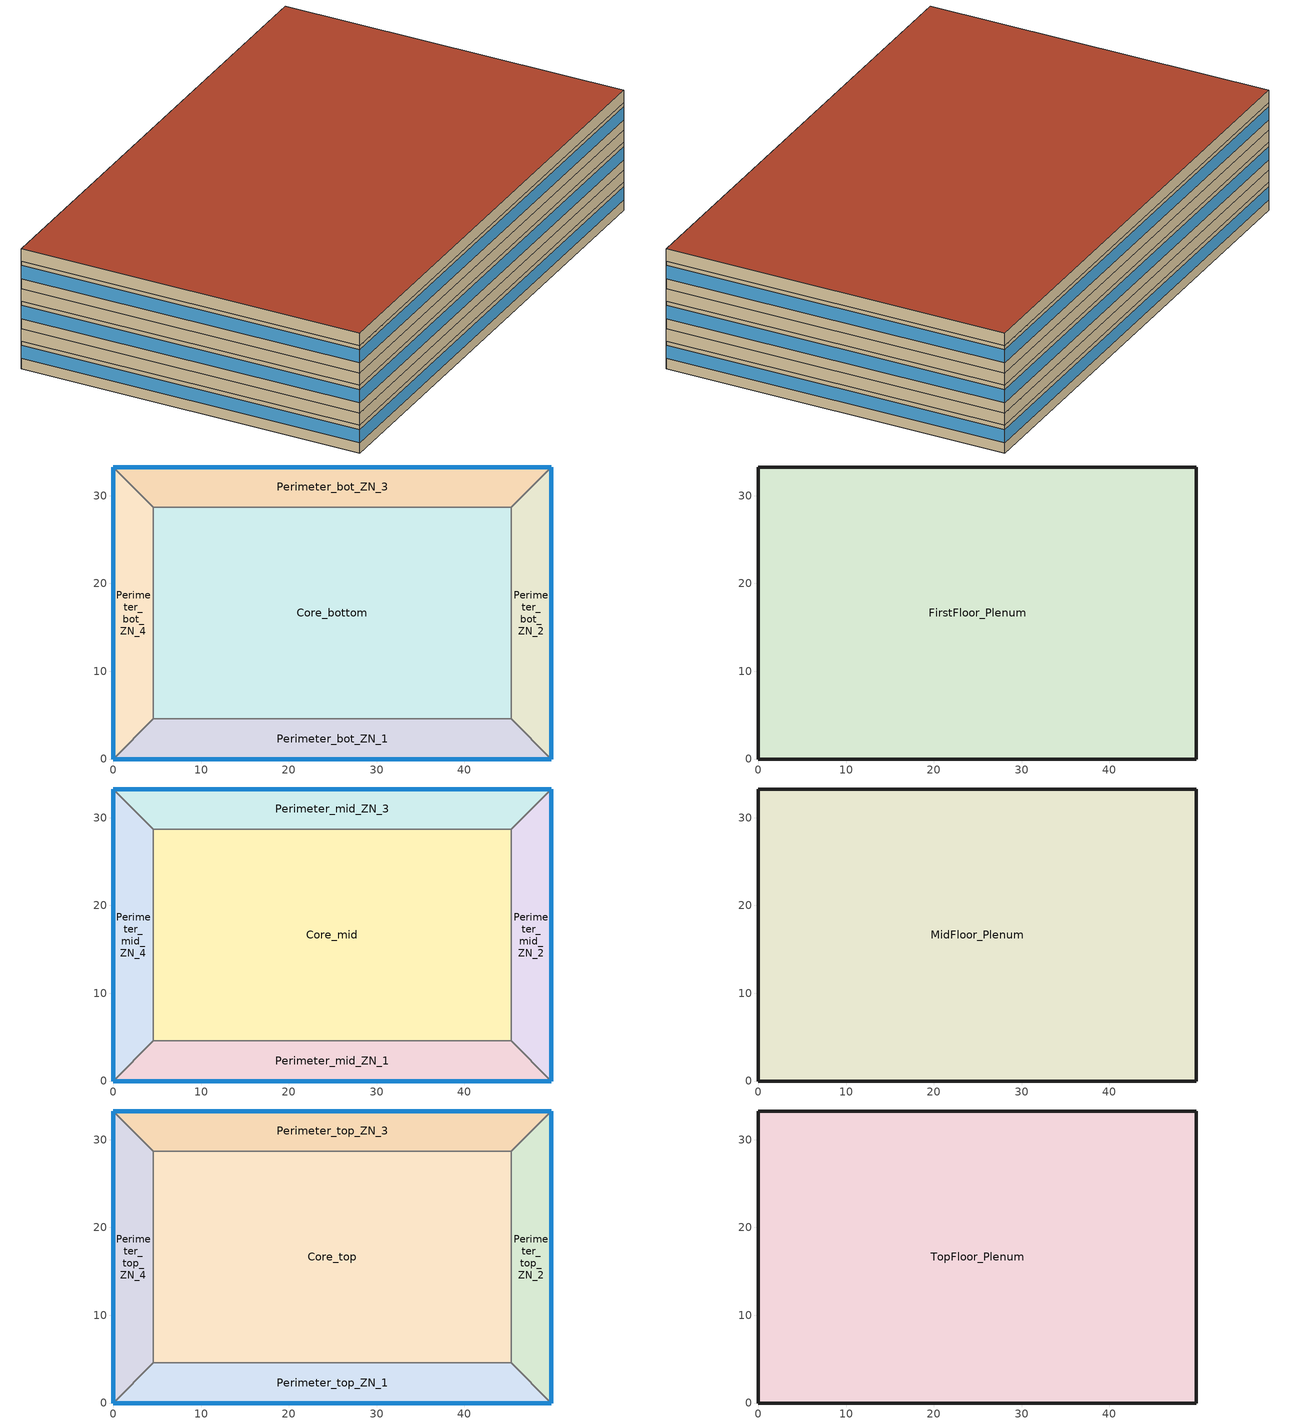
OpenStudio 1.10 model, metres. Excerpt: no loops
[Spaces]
Core_bottom
 floor ground: 45.34,28.7 45.34,4.57 4.57,4.57 4.57,28.7 z0
 wall to Perimeter_bot_ZN_1: 4.57,4.57 45.34,4.57 z0:2.74
 wall to Perimeter_bot_ZN_2: 45.34,4.57 45.34,28.7 z0:2.74
 wall to Perimeter_bot_ZN_4: 4.57,28.7 4.57,4.57 z0:2.74
 wall to Perimeter_bot_ZN_3: 45.34,28.7 4.57,28.7 z0:2.74
Perimeter_bot_ZN_2
 floor ground: 49.91,33.27 49.91,0 45.34,4.57 45.34,28.7 z0
 wall outside: 49.91,0 49.91,33.27 z0:2.74
 wall to Perimeter_bot_ZN_1: 45.34,4.57 49.91,0 z0:2.74
 wall to Perimeter_bot_ZN_3: 49.91,33.27 45.34,28.7 z0:2.74
 window: 49.91,0 49.91,33.27 z1.02:2.33
Perimeter_bot_ZN_3
 floor ground: 49.91,33.27 45.34,28.7 4.57,28.7 0,33.27 z0
 wall outside: 49.91,33.27 0,33.27 z0:2.74
 wall to Perimeter_bot_ZN_4: 0,33.27 4.57,28.7 z0:2.74
 window: 49.91,33.27 0,33.27 z1.02:2.33
Perimeter_bot_ZN_1
 floor ground: 45.34,4.57 49.91,0 0,0 4.57,4.57 z0
 wall outside: 0,0 49.91,0 z0:2.74
 wall to Perimeter_bot_ZN_4: 4.57,4.57 0,0 z0:2.74
 window: 0,0 49.91,0 z1.02:2.33
Perimeter_bot_ZN_4
 floor ground: 0,33.27 4.57,28.7 4.57,4.57 0,0 z0
 wall outside: 0,33.27 0,0 z0:2.74
 window: 0,33.27 0,0 z1.02:2.33
FirstFloor_Plenum
 floor to Perimeter_bot_ZN_3: 49.91,33.27 45.34,28.7 4.57,28.7 0,33.27 z2.74
 floor to Perimeter_bot_ZN_1: 45.34,4.57 49.91,0 0,0 4.57,4.57 z2.74
 floor to Core_bottom: 45.34,28.7 45.34,4.57 4.57,4.57 4.57,28.7 z2.74
 floor to Perimeter_bot_ZN_4: 0,33.27 4.57,28.7 4.57,4.57 0,0 z2.74
 floor to Perimeter_bot_ZN_2: 49.91,33.27 49.91,0 45.34,4.57 45.34,28.7 z2.74
 wall outside: 0,33.27 0,0 49.91,0 49.91,33.27 0,33.27 z2.74:3.96
Perimeter_mid_ZN_4
 floor to FirstFloor_Plenum: 0,33.27 4.57,28.7 4.57,4.57 0,0 z3.96
 wall outside: 0,33.27 0,0 z3.96:6.71
 wall to Perimeter_mid_ZN_3: 4.57,28.7 0,33.27 z3.96:6.71
 wall to Core_mid: 4.57,4.57 4.57,28.7 z3.96:6.71
 wall to Perimeter_mid_ZN_1: 0,0 4.57,4.57 z3.96:6.71
 window: 0,33.27 0,0 z4.98:6.29
Perimeter_mid_ZN_1
 floor to FirstFloor_Plenum: 45.34,4.57 49.91,0 0,0 4.57,4.57 z3.96
 wall outside: 0,0 49.91,0 z3.96:6.71
 wall to Core_mid: 45.34,4.57 4.57,4.57 z3.96:6.71
 wall to Perimeter_mid_ZN_2: 49.91,0 45.34,4.57 z3.96:6.71
 window: 0,0 49.91,0 z4.98:6.29
Perimeter_mid_ZN_2
 floor to FirstFloor_Plenum: 49.91,33.27 49.91,0 45.34,4.57 45.34,28.7 z3.96
 wall outside: 49.91,0 49.91,33.27 z3.96:6.71
 wall to Perimeter_mid_ZN_3: 49.91,33.27 45.34,28.7 z3.96:6.71
 wall to Core_mid: 45.34,28.7 45.34,4.57 z3.96:6.71
 window: 49.91,0 49.91,33.27 z4.98:6.29
Core_mid
 floor to FirstFloor_Plenum: 45.34,28.7 45.34,4.57 4.57,4.57 4.57,28.7 z3.96
 wall to Perimeter_mid_ZN_3: 45.34,28.7 4.57,28.7 z3.96:6.71
Perimeter_mid_ZN_3
 floor to FirstFloor_Plenum: 49.91,33.27 45.34,28.7 4.57,28.7 0,33.27 z3.96
 wall outside: 49.91,33.27 0,33.27 z3.96:6.71
 window: 49.91,33.27 0,33.27 z4.98:6.29
MidFloor_Plenum
 floor to Perimeter_mid_ZN_3: 49.91,33.27 45.34,28.7 4.57,28.7 0,33.27 z6.71
 floor to Perimeter_mid_ZN_4: 0,33.27 4.57,28.7 4.57,4.57 0,0 z6.71
 floor to Core_mid: 45.34,28.7 45.34,4.57 4.57,4.57 4.57,28.7 z6.71
 floor to Perimeter_mid_ZN_2: 49.91,33.27 49.91,0 45.34,4.57 45.34,28.7 z6.71
 floor to Perimeter_mid_ZN_1: 45.34,4.57 49.91,0 0,0 4.57,4.57 z6.71
 wall outside: 0,33.27 0,0 49.91,0 49.91,33.27 0,33.27 z6.71:7.92
Perimeter_top_ZN_3
 floor to MidFloor_Plenum: 49.91,33.27 45.34,28.7 4.57,28.7 0,33.27 z7.92
 wall outside: 49.91,33.27 0,33.27 z7.92:10.67
 wall to Perimeter_top_ZN_4: 0,33.27 4.57,28.7 z7.92:10.67
 wall to Core_top: 4.57,28.7 45.34,28.7 z7.92:10.67
 wall to Perimeter_top_ZN_2: 45.34,28.7 49.91,33.27 z7.92:10.67
 window: 49.91,33.27 0,33.27 z8.95:10.25
Perimeter_top_ZN_4
 floor to MidFloor_Plenum: 0,33.27 4.57,28.7 4.57,4.57 0,0 z7.92
 wall outside: 0,33.27 0,0 z7.92:10.67
 wall to Perimeter_top_ZN_1: 0,0 4.57,4.57 z7.92:10.67
 wall to Core_top: 4.57,4.57 4.57,28.7 z7.92:10.67
 window: 0,33.27 0,0 z8.95:10.25
Core_top
 floor to MidFloor_Plenum: 45.34,28.7 45.34,4.57 4.57,4.57 4.57,28.7 z7.92
 wall to Perimeter_top_ZN_1: 4.57,4.57 45.34,4.57 z7.92:10.67
 wall to Perimeter_top_ZN_2: 45.34,4.57 45.34,28.7 z7.92:10.67
Perimeter_top_ZN_2
 floor to MidFloor_Plenum: 49.91,33.27 49.91,0 45.34,4.57 45.34,28.7 z7.92
 wall outside: 49.91,0 49.91,33.27 z7.92:10.67
 wall to Perimeter_top_ZN_1: 45.34,4.57 49.91,0 z7.92:10.67
 window: 49.91,0 49.91,33.27 z8.95:10.25
Perimeter_top_ZN_1
 floor to MidFloor_Plenum: 45.34,4.57 49.91,0 0,0 4.57,4.57 z7.92
 wall outside: 0,0 49.91,0 z7.92:10.67
 window: 0,0 49.91,0 z8.95:10.25
TopFloor_Plenum
 floor to Perimeter_top_ZN_4: 0,33.27 4.57,28.7 4.57,4.57 0,0 z10.67
 floor to Perimeter_top_ZN_2: 49.91,33.27 49.91,0 45.34,4.57 45.34,28.7 z10.67
 floor to Core_top: 45.34,28.7 45.34,4.57 4.57,4.57 4.57,28.7 z10.67
 floor to Perimeter_top_ZN_3: 49.91,33.27 45.34,28.7 4.57,28.7 0,33.27 z10.67
 floor to Perimeter_top_ZN_1: 45.34,4.57 49.91,0 0,0 4.57,4.57 z10.67
 wall outside: 0,33.27 0,0 49.91,0 49.91,33.27 0,33.27 z10.67:11.89
 roof outside: 49.91,0 49.91,33.27 0,33.27 0,0 z11.89
[Site]
Austin Mueller Municipal Ap  U: Latitude {deg}=30.29; Longitude {deg}=-97.74; Time Zone {hr}=-6; Elevation {m}=213; Terrain=City
[Building]
90.1-2013-MediumOffice-ASHRAE 169-2006-2A created: 2015-12-24 10:13:23 -0700: North Axis {deg}=0; Default Construction Set=90.1-2013 - Office - ASHRAE 169-2006-2A; Standards Building Type=Office
[ClimateZones]
Climate Zone Institution Name 1=ASHRAE; Climate Zone Document Name 1=ANSI/ASHRAE Standard 169; Climate Zone Document Year 1=2006; Climate Zone Value 1=2A; Climate Zone Institution Name 2=CEC; Climate Zone Document Name 2=California Climate Zone Descriptions; Climate Zone Document Year 2=1995
[Site:GroundTemperature:BuildingSurface]
20.73, 20.68, 20.76, 20.84, 20.94, 23.13, 23.5, 23.58, 23.6, 21.36, 21.01, 20.81
[Site:WaterMainsTemperature]
Calculation Method=Correlation; Annual Average Outdoor Air Temperature {C}=20.3167; Maximum Difference In Monthly Average Outdoor Air Temperatures {deltaC}=17.8
[SizingPeriod:DesignDay] Barometric Pressure {Pa}=98792; Sky Clearness=0; Rain Indicator=0; Snow Indicator=0; Day of Month=21; Daylight Saving Time Indicator=0; Dry-Bulb Temperature Range Modifier Type=DefaultMultipliers
Name | Maximum Dry-Bulb Temperature {C} | Daily Dry-Bulb Temperature Range {deltaC} | Humidity Indicating Conditions at Maximum Dry-Bulb | Wind Speed {m/s} | Wind Direction {deg} | Month | Day Type | Humidity Indicating Type | Solar Model Indicator | ASHRAE Taub | ASHRAE Taud
Austin Mueller Municipal Ap Ann Clg .4% Condns DP=>MDB | 27.6 | 12.5 | 24.9 | 3.7 | 190 | 8 | SummerDesignDay | Dewpoint | ASHRAETau | 0.457 | 2.114
Austin Mueller Municipal Ap Ann Clg .4% Condns WB=>MDB | 32.1 | 12.5 | 26.2 | 3.7 | 190 | 8 | SummerDesignDay | Wetbulb | ASHRAETau | 0.457 | 2.114
Austin Mueller Municipal Ap Ann Htg 99.6% Condns DB | -3.8 | 0 | -3.8 | 3.2 | 10 | 1 | WinterDesignDay | Wetbulb | ASHRAEClearSky
Austin Mueller Municipal Ap Ann Hum_n 99.6% Condns DP=>MCDB | 1.3 | 0 | -11.9 | 3.2 | 10 | 1 | WinterDesignDay | Dewpoint | ASHRAEClearSky
Austin Mueller Municipal Ap Ann Clg .4% Condns DB=>MWB | 37.6 | 12.5 | 23.9 | 3.7 | 190 | 8 | SummerDesignDay | Wetbulb | ASHRAETau | 0.457 | 2.114
Austin Mueller Municipal Ap Ann Htg Wind 99.6% Condns WS=>MCDB | 8.3 | 0 | 8.3 | 11.5 | 10 | 1 | WinterDesignDay | Wetbulb | ASHRAEClearSky
Austin Mueller Municipal Ap Ann Clg .4% Condns Enth=>MDB | 32 | 12.5 | 81800 | 3.7 | 190 | 8 | SummerDesignDay | Enthalpy | ASHRAETau | 0.457 | 2.114
[Material:NoMass] Thermal Absorptance=0.9; Solar Absorptance=0.7
Name | Roughness | Thermal Resistance {m2-K/W} | Visible Absorptance
CP02 CARPET PAD | VeryRough | 0.21648 | 0.8
Typical Insulation R-6.78 | Smooth | 1.19347 | 0.7
Typical Carpet Pad | Smooth | 0.21648 | 0.8
Typical Insulation R-9.73 | Smooth | 1.71283 | 0.7
Typical Insulation R-24.52 | Smooth | 4.31889 | 0.7
Typical Insulation R-0.58 | Smooth | 0.101875 | 0.7
Typical Insulation R-1.15 | Smooth | 0.202527 | 0.7
[Material]
Name | Roughness | Thickness {m} | Conductivity {W/m-K} | Density {kg/m3} | Specific Heat {J/kg-K} | Thermal Absorptance | Solar Absorptance | Visible Absorptance
100mm Normalweight concrete floor | MediumSmooth | 0.1016 | 2.31 | 2322 | 832
G01 13mm gypsum board | Smooth | 0.0127 | 0.16 | 800 | 1090 | 0.9 | 0.7 | 0.5
4 in. Normalweight Concrete Floor | MediumRough | 0.1016 | 2.31 | 2322 | 832 | 0.9 | 0.7 | 0.7
25mm Stucco | Smooth | 0.0254 | 0.72 | 1856 | 840 | 0.9 | 0.7 | 0.7
5/8 in. Gypsum Board | MediumSmooth | 0.0159 | 0.16 | 800 | 1090 | 0.9 | 0.7 | 0.7
Roof Membrane - Highly Reflective | VeryRough | 0.0095 | 0.16 | 1121.29 | 1460 | 0.75 | 0.45 | 0.7
Metal Roof Surface; F08 Metal surface | Smooth | 0.0008 | 45.28 | 7824 | 500 | 0.9 | 0.7 | 0.7
6 in. Normalweight Concrete Floor | MediumRough | 0.1524 | 2.31 | 2322 | 832 | 0.9 | 0.7 | 0.7
8 in. Concrete Block Basement Wall | MediumRough | 0.2032 | 1.326 | 1842 | 912 | 0.9 | 0.7 | 0.7
G05 25mm wood | MediumSmooth | 0.0254 | 0.15 | 608 | 1630 | 0.9 | 0.5 | 0.5
Std Wood 6inch | MediumSmooth | 0.15 | 0.12 | 540 | 1210 | 0.9 | 0.7 | 0.7
[Construction]
Typical Insulated Exterior Mass Floor R-9.35: Typical Insulation R-6.78, 4 in. Normalweight Concrete Floor, Typical Carpet Pad
Typical Insulated Steel Framed Exterior Wall R-11.9: 25mm Stucco, 5/8 in. Gypsum Board, Typical Insulation R-9.73, 5/8 in. Gypsum Board
Typical IEAD Roof - Highly Reflective R-25.64: Roof Membrane - Highly Reflective, Typical Insulation R-24.52, Metal Roof Surface
Typical Interior Floor: 100mm Normalweight concrete floor, CP02 CARPET PAD
Typical Interior Wall: G01 13mm gypsum board, G01 13mm gypsum board
Typical Interior Ceiling: CP02 CARPET PAD, 100mm Normalweight concrete floor
Typical Insulated Carpeted 6in Slab Floor: 6 in. Normalweight Concrete Floor, Typical Carpet Pad
Typical Insulated Basement Mass Wall: 8 in. Concrete Block Basement Wall
U 0.60 SHGC 0.25 Dbl 2.5mm air: Glass_2175_LayerAvg, Gap_1_W_0_0025, Glass_2022F_LayerAvg
Typical Insulated Metal Door R-1.43: F08 Metal surface, Typical Insulation R-0.58
Typical Overhead Door R-2.0: Typical Insulation R-1.15
U 0.65 SHGC 0.35 Simple Glazing Skylight: U 0.65 SHGC 0.35 Simple Glazing
Typical Interior Window: Clear 3mm
Typical Interior Door; Typical Interior Partition: G05 25mm wood
InteriorFurnishings: Std Wood 6inch
[DefaultConstructionSet]
90.1-2013 - Office - ASHRAE 169-2006-2A: Default Exterior Surface Constructions=Default Surface Constructions 1; Default Interior Surface Constructions=Default Surface Constructions 2; Default Ground Contact Surface Constructions=Default Surface Constructions 3; Default Exterior SubSurface Constructions=Default Sub Surface Constructions 1; Default Interior SubSurface Constructions=Default Sub Surface Constructions 2; Interior Partition Construction=Typical Interior Partition
[DefaultSurfaceConstructions]
Name | Floor Construction | Wall Construction | Roof Ceiling Construction
Default Surface Constructions 1 | Typical Insulated Exterior Mass Floor R-9.35 | Typical Insulated Steel Framed Exterior Wall R-11.9 | Typical IEAD Roof - Highly Reflective R-25.64
Default Surface Constructions 2 | Typical Interior Floor | Typical Interior Wall | Typical Interior Ceiling
Default Surface Constructions 3 | Typical Insulated Carpeted 6in Slab Floor | Typical Insulated Basement Mass Wall
[DefaultSubSurfaceConstructions]
Name | Fixed Window Construction | Operable Window Construction | Door Construction | Overhead Door Construction | Skylight Construction | Tubular Daylight Dome Construction | Tubular Daylight Diffuser Construction
Default Sub Surface Constructions 1 | U 0.60 SHGC 0.25 Dbl 2.5mm air | U 0.60 SHGC 0.25 Dbl 2.5mm air | Typical Insulated Metal Door R-1.43 | Typical Overhead Door R-2.0 | U 0.65 SHGC 0.35 Simple Glazing Skylight | Typical Interior Window | Typical Interior Window
Default Sub Surface Constructions 2 | Typical Interior Window | Typical Interior Window | Typical Interior Door
[WindowMaterial:Glazing] Optical Data Type=SpectralAverage; Infrared Transmittance at Normal Incidence=0; Back Side Infrared Hemispherical Emissivity=0.84; Dirt Correction Factor for Solar and Visible Transmittance=1; Solar Diffusing=No
Name | Thickness {m} | Solar Transmittance at Normal Incidence | Front Side Solar Reflectance at Normal Incidence | Back Side Solar Reflectance at Normal Incidence | Visible Transmittance at Normal Incidence | Front Side Visible Reflectance at Normal Incidence | Back Side Visible Reflectance at Normal Incidence | Front Side Infrared Hemispherical Emissivity | Conductivity {W/m-K}
Glass_2175_LayerAvg | 0.0086 | 0.167758 | 0.217606 | 0.437978 | 0.416044 | 0.078729 | 0.10654 | 0.84 | 1
Glass_2022F_LayerAvg | 0.0039 | 0.355897 | 0.394095 | 0.265645 | 0.677694 | 0.042734 | 0.05547 | 0.046 | 1
Clear 3mm | 0.003 | 0.837 | 0.075 | 0.075 | 0.898 | 0.081 | 0.081 | 0.84 | 0.9
[WindowMaterial:Gas]
Gap_1_W_0_0025: Gas Type=Air; Thickness {m}=0.0025
[WindowMaterial:SimpleGlazingSystem]
U 0.65 SHGC 0.35 Simple Glazing: U-Factor {W/m2-K}=3.69087; Solar Heat Gain Coefficient=0.35; Visible Transmittance=0.25
[Space]
Name | Space Type | Thermal Zone | Part of Total Floor Area
Perimeter_mid_ZN_4 | 90.1-2013 - Office - WholeBuilding - Md Office | Perimeter_mid_ZN_4 ZN | Yes
Core_bottom | 90.1-2013 - Office - WholeBuilding - Md Office | Core_bottom ZN | Yes
FirstFloor_Plenum |  | FirstFloor_Plenum ZN | No
TopFloor_Plenum |  | TopFloor_Plenum ZN | No
Perimeter_top_ZN_3 | 90.1-2013 - Office - WholeBuilding - Md Office | Perimeter_top_ZN_3 ZN | Yes
Perimeter_bot_ZN_2 | 90.1-2013 - Office - WholeBuilding - Md Office | Perimeter_bot_ZN_2 ZN | Yes
MidFloor_Plenum |  | MidFloor_Plenum ZN | No
Perimeter_mid_ZN_1 | 90.1-2013 - Office - WholeBuilding - Md Office | Perimeter_mid_ZN_1 ZN | Yes
Perimeter_bot_ZN_1 | 90.1-2013 - Office - WholeBuilding - Md Office | Perimeter_bot_ZN_1 ZN | Yes
Perimeter_bot_ZN_3 | 90.1-2013 - Office - WholeBuilding - Md Office | Perimeter_bot_ZN_3 ZN | Yes
Perimeter_mid_ZN_2 | 90.1-2013 - Office - WholeBuilding - Md Office | Perimeter_mid_ZN_2 ZN | Yes
Perimeter_top_ZN_4 | 90.1-2013 - Office - WholeBuilding - Md Office | Perimeter_top_ZN_4 ZN | Yes
Perimeter_bot_ZN_4 | 90.1-2013 - Office - WholeBuilding - Md Office | Perimeter_bot_ZN_4 ZN | Yes
Core_top | 90.1-2013 - Office - WholeBuilding - Md Office | Core_top ZN | Yes
Perimeter_top_ZN_2 | 90.1-2013 - Office - WholeBuilding - Md Office | Perimeter_top_ZN_2 ZN | Yes
Perimeter_top_ZN_1 | 90.1-2013 - Office - WholeBuilding - Md Office | Perimeter_top_ZN_1 ZN | Yes
Core_mid | 90.1-2013 - Office - WholeBuilding - Md Office | Core_mid ZN | Yes
Perimeter_mid_ZN_3 | 90.1-2013 - Office - WholeBuilding - Md Office | Perimeter_mid_ZN_3 ZN | Yes
[SpaceType]
90.1-2013 - Office - WholeBuilding - Md Office: Default Schedule Set=90.1-2013 - Office - WholeBuilding - Md Office Schedule Set; Design Specification Outdoor Air Object=90.1-2013 - Office - WholeBuilding - Md Office Ventilation; Standards Building Type=Office; Standards Space Type=WholeBuilding - Md Office
[DefaultScheduleSet]
90.1-2013 - Office - WholeBuilding - Md Office Schedule Set: Number of People Schedule=OfficeMedium BLDG_OCC_SCH; People Activity Level Schedule=OfficeMedium ACTIVITY_SCH; Lighting Schedule=OfficeMedium BLDG_LIGHT_SCH_2013; Electric Equipment Schedule=OfficeMedium BLDG_EQUIP_SCH_2013; Infiltration Schedule=OfficeMedium INFIL_SCH_PNNL
[Lights:Definition]
90.1-2013 - Office - WholeBuilding - Md Office Lights Definition: Design Level Calculation Method=Watts/Area; Watts per Space Floor Area {W/m2}=8.82641; Fraction Radiant=0.7; Fraction Visible=0.2; Return Air Fraction=0
[Lights]
90.1-2013 - Office - WholeBuilding - Md Office Lights: Lights Definition=90.1-2013 - Office - WholeBuilding - Md Office Lights Definition; Space or SpaceType=90.1-2013 - Office - WholeBuilding - Md Office
[DesignSpecification:OutdoorAir]
90.1-2013 - Office - WholeBuilding - Md Office Ventilation: Outdoor Air Method=Sum; Outdoor Air Flow per Floor Area {m3/s-m2}=0.0004318
[People:Definition]
90.1-2013 - Office - WholeBuilding - Md Office People Definition: Number of People Calculation Method=People/Area; People per Space Floor Area {person/m2}=0.0538196; Fraction Radiant=0.3
[People]
90.1-2013 - Office - WholeBuilding - Md Office People: People Definition=90.1-2013 - Office - WholeBuilding - Md Office People Definition; Space or SpaceType=90.1-2013 - Office - WholeBuilding - Md Office; Work Efficiency Schedule=Work Efficiency Schedule; Clothing Insulation Schedule=Clothing Schedule; Air Velocity Schedule=Air Velocity Schedule
[ElectricEquipment:Definition]
Name | Design Level Calculation Method | Watts per Space Floor Area {W/m2} | Fraction Latent | Fraction Radiant | Fraction Lost | Design Level {W}
90.1-2013 - Office - WholeBuilding - Md Office Electric Equipment Definition | Watts/Area | 8.07293 | 0 | 0.5 | 0
Elevator Lift Motor | EquipmentLevel |  |  |  |  | 16055
Elevator Fan | EquipmentLevel |  |  |  |  | 74.7252
Elevator Lights | EquipmentLevel |  |  |  |  | 88.9586
[ElectricEquipment]
Name | Electric Equipment Definition | Space or SpaceType | Schedule | Multiplier
90.1-2013 - Office - WholeBuilding - Md Office Electric Equipment | 90.1-2013 - Office - WholeBuilding - Md Office Electric Equipment Definition | 90.1-2013 - Office - WholeBuilding - Md Office
2 Elevator Lift Motors | Elevator Lift Motor | Core_bottom | OfficeMedium BLDG_ELEVATORS | 2
2 Elevator Fans | Elevator Fan | Core_bottom | OfficeMedium ELEV_LIGHT_FAN_SCH_ADD_DF | 2
2 Elevator Lights | Elevator Lights | Core_bottom | OfficeMedium ELEV_LIGHT_FAN_SCH_ADD_DF | 2
[ThermostatSetpoint:DualSetpoint] Heating Setpoint Temperature Schedule=OfficeMedium HTGSETP_SCH_NO_OPTIMUM; Cooling Setpoint Temperature Schedule=OfficeMedium CLGSETP_SCH_NO_OPTIMUM
Core_bottom ZN Thermostat; Perimeter_bot_ZN_4 ZN Thermostat; Core_mid ZN Thermostat; Perimeter_top_ZN_1 ZN Thermostat; Perimeter_top_ZN_3 ZN Thermostat; Perimeter_mid_ZN_2 ZN Thermostat; Perimeter_bot_ZN_2 ZN Thermostat; Perimeter_top_ZN_4 ZN Thermostat; Core_top ZN Thermostat; Perimeter_mid_ZN_1 ZN Thermostat; Perimeter_bot_ZN_3 ZN Thermostat; Perimeter_bot_ZN_1 ZN Thermostat; Perimeter_top_ZN_2 ZN Thermostat; Perimeter_mid_ZN_3 ZN Thermostat; Perimeter_mid_ZN_4 ZN Thermostat
[SpaceInfiltration:DesignFlowRate] Design Flow Rate Calculation Method=Flow/ExteriorArea; Constant Term Coefficient=0; Temperature Term Coefficient=0; Velocity Term Coefficient=0.224; Velocity Squared Term Coefficient=0
Name | Space or SpaceType | Schedule | Flow per Exterior Surface Area {m3/s-m2}
FirstFloor_Plenum Infiltration | FirstFloor_Plenum | Always On Discrete | 0.000569573
MidFloor_Plenum Infiltration | MidFloor_Plenum | Always On Discrete | 0.000569573
Perimeter_bot_ZN_1 Infiltration | Perimeter_bot_ZN_1 | OfficeMedium INFIL_SCH_PNNL | 0.000569573
Perimeter_bot_ZN_2 Infiltration | Perimeter_bot_ZN_2 | OfficeMedium INFIL_SCH_PNNL | 0.000569573
Perimeter_bot_ZN_3 Infiltration | Perimeter_bot_ZN_3 | OfficeMedium INFIL_SCH_PNNL | 0.000569573
Perimeter_bot_ZN_4 Infiltration | Perimeter_bot_ZN_4 | OfficeMedium INFIL_SCH_PNNL | 0.000569573
Perimeter_mid_ZN_1 Infiltration | Perimeter_mid_ZN_1 | OfficeMedium INFIL_SCH_PNNL | 0.000569573
Perimeter_mid_ZN_2 Infiltration | Perimeter_mid_ZN_2 | OfficeMedium INFIL_SCH_PNNL | 0.000569573
Perimeter_mid_ZN_3 Infiltration | Perimeter_mid_ZN_3 | OfficeMedium INFIL_SCH_PNNL | 0.000569573
Perimeter_mid_ZN_4 Infiltration | Perimeter_mid_ZN_4 | OfficeMedium INFIL_SCH_PNNL | 0.000569573
Perimeter_top_ZN_1 Infiltration | Perimeter_top_ZN_1 | OfficeMedium INFIL_SCH_PNNL | 0.000569573
Perimeter_top_ZN_2 Infiltration | Perimeter_top_ZN_2 | OfficeMedium INFIL_SCH_PNNL | 0.000569573
Perimeter_top_ZN_3 Infiltration | Perimeter_top_ZN_3 | OfficeMedium INFIL_SCH_PNNL | 0.000569573
Perimeter_top_ZN_4 Infiltration | Perimeter_top_ZN_4 | OfficeMedium INFIL_SCH_PNNL | 0.000569573
TopFloor_Plenum Infiltration | TopFloor_Plenum | Always On Discrete | 6.19946e-05
[InternalMass:Definition]
Internal Mass Definition 1: Construction=InteriorFurnishings; Design Level Calculation Method=SurfaceArea/Area; Surface Area per Space Floor Area=2
[InternalMass] Internal Mass Definition=Internal Mass Definition 1
Name | Space or SpaceType
Perimeter_bot_ZN_1 Mass | Perimeter_bot_ZN_1
Perimeter_bot_ZN_2 Mass | Perimeter_bot_ZN_2
Perimeter_bot_ZN_3 Mass | Perimeter_bot_ZN_3
Perimeter_bot_ZN_4 Mass | Perimeter_bot_ZN_4
Core_bottom Mass | Core_bottom
Perimeter_mid_ZN_1 Mass | Perimeter_mid_ZN_1
Perimeter_mid_ZN_2 Mass | Perimeter_mid_ZN_2
Perimeter_mid_ZN_3 Mass | Perimeter_mid_ZN_3
Perimeter_mid_ZN_4 Mass | Perimeter_mid_ZN_4
Core_mid Mass | Core_mid
Perimeter_top_ZN_1 Mass | Perimeter_top_ZN_1
Perimeter_top_ZN_2 Mass | Perimeter_top_ZN_2
Perimeter_top_ZN_3 Mass | Perimeter_top_ZN_3
Perimeter_top_ZN_4 Mass | Perimeter_top_ZN_4
Core_top Mass | Core_top
[ThermalZone] Use Ideal Air Loads=No
Name | Thermostat | Fraction of Zone Controlled by Secondary Daylighting Control
Core_bottom ZN | Core_bottom ZN Thermostat
Perimeter_bot_ZN_4 ZN | Perimeter_bot_ZN_4 ZN Thermostat | 0.225421
Core_mid ZN | Core_mid ZN Thermostat
Perimeter_top_ZN_1 ZN | Perimeter_top_ZN_1 ZN Thermostat | 0.232727
Perimeter_top_ZN_3 ZN | Perimeter_top_ZN_3 ZN Thermostat | 0.232727
Perimeter_mid_ZN_2 ZN | Perimeter_mid_ZN_2 ZN Thermostat | 0.225437
MidFloor_Plenum ZN; TopFloor_Plenum ZN; FirstFloor_Plenum ZN
Perimeter_bot_ZN_2 ZN | Perimeter_bot_ZN_2 ZN Thermostat | 0.225437
Perimeter_top_ZN_4 ZN | Perimeter_top_ZN_4 ZN Thermostat | 0.225421
Core_top ZN | Core_top ZN Thermostat
Perimeter_mid_ZN_1 ZN | Perimeter_mid_ZN_1 ZN Thermostat | 0.232727
Perimeter_bot_ZN_3 ZN | Perimeter_bot_ZN_3 ZN Thermostat | 0.232727
Perimeter_bot_ZN_1 ZN | Perimeter_bot_ZN_1 ZN Thermostat | 0.232727
Perimeter_top_ZN_2 ZN | Perimeter_top_ZN_2 ZN Thermostat | 0.225437
Perimeter_mid_ZN_3 ZN | Perimeter_mid_ZN_3 ZN Thermostat | 0.232727
Perimeter_mid_ZN_4 ZN | Perimeter_mid_ZN_4 ZN Thermostat | 0.225421
[Sizing:Zone] Zone Cooling Design Supply Air Temperature Input Method=SupplyAirTemperature; Zone Cooling Design Supply Air Temperature {C}=14; Zone Cooling Design Supply Air Temperature Difference {deltaC}=11.11; Zone Heating Design Supply Air Temperature Input Method=SupplyAirTemperature; Zone Heating Design Supply Air Temperature {C}=40; Zone Heating Design Supply Air Temperature Difference {deltaC}=11.11; Zone Cooling Design Supply Air Humidity Ratio {kg-H2O/kg-air}=0.0085; Zone Heating Design Supply Air Humidity Ratio {kg-H2O/kg-air}=0.008; Cooling Design Air Flow Method=DesignDay; Heating Design Air Flow Method=DesignDay; Account for Dedicated Outdoor Air System=No; Dedicated Outdoor Air System Control Strategy=NeutralSupplyAir; Dedicated Outdoor Air Low Setpoint Temperature for Design {C}=Autosize; Dedicated Outdoor Air High Setpoint Temperature for Design {C}=Autosize
MidFloor_Plenum ZN; TopFloor_Plenum ZN; FirstFloor_Plenum ZN
[WaterUse:Equipment:Definition] Peak Flow Rate {m3/s}=3.57721e-06
Name | Target Temperature Schedule | Sensible Fraction Schedule | Latent Fraction Schedule
Main Service Water Use Def 0.06gal/min | Schedule Ruleset 5 | Schedule Ruleset 3 | Schedule Ruleset 4
Main Service Water Use Def 0.06gal/min 1 | Schedule Ruleset 8 | Schedule Ruleset 6 | Schedule Ruleset 7
Main Service Water Use Def 0.06gal/min 2 | Schedule Ruleset 11 | Schedule Ruleset 9 | Schedule Ruleset 10
Main Service Water Use Def 0.06gal/min 3 | Schedule Ruleset 14 | Schedule Ruleset 12 | Schedule Ruleset 13
Main Service Water Use Def 0.06gal/min 4 | Schedule Ruleset 17 | Schedule Ruleset 15 | Schedule Ruleset 16
Main Service Water Use Def 0.06gal/min 5 | Schedule Ruleset 20 | Schedule Ruleset 18 | Schedule Ruleset 19
Main Service Water Use Def 0.06gal/min 6 | Schedule Ruleset 23 | Schedule Ruleset 21 | Schedule Ruleset 22
Main Service Water Use Def 0.06gal/min 7 | Schedule Ruleset 26 | Schedule Ruleset 24 | Schedule Ruleset 25
Main Service Water Use Def 0.06gal/min 8 | Schedule Ruleset 29 | Schedule Ruleset 27 | Schedule Ruleset 28
Main Service Water Use Def 0.06gal/min 9 | Schedule Ruleset 32 | Schedule Ruleset 30 | Schedule Ruleset 31
Main Service Water Use Def 0.06gal/min 10 | Schedule Ruleset 35 | Schedule Ruleset 33 | Schedule Ruleset 34
Main Service Water Use Def 0.06gal/min 11 | Schedule Ruleset 38 | Schedule Ruleset 36 | Schedule Ruleset 37
Main Service Water Use Def 0.06gal/min 12 | Schedule Ruleset 41 | Schedule Ruleset 39 | Schedule Ruleset 40
Main Service Water Use Def 0.06gal/min 13 | Schedule Ruleset 44 | Schedule Ruleset 42 | Schedule Ruleset 43
Main Service Water Use Def 0.06gal/min 14 | Schedule Ruleset 47 | Schedule Ruleset 45 | Schedule Ruleset 46
[WaterUse:Equipment] Flow Rate Fraction Schedule=OfficeMedium BLDG_SWH_SCH
Name | Water Use Equipment Definition
Main Service Water Use 0.06gal/min | Main Service Water Use Def 0.06gal/min
Main Service Water Use 0.06gal/min 1 | Main Service Water Use Def 0.06gal/min 1
Main Service Water Use 0.06gal/min 2 | Main Service Water Use Def 0.06gal/min 2
Main Service Water Use 0.06gal/min 3 | Main Service Water Use Def 0.06gal/min 3
Main Service Water Use 0.06gal/min 4 | Main Service Water Use Def 0.06gal/min 4
Main Service Water Use 0.06gal/min 5 | Main Service Water Use Def 0.06gal/min 5
Main Service Water Use 0.06gal/min 6 | Main Service Water Use Def 0.06gal/min 6
Main Service Water Use 0.06gal/min 7 | Main Service Water Use Def 0.06gal/min 7
Main Service Water Use 0.06gal/min 8 | Main Service Water Use Def 0.06gal/min 8
Main Service Water Use 0.06gal/min 9 | Main Service Water Use Def 0.06gal/min 9
Main Service Water Use 0.06gal/min 10 | Main Service Water Use Def 0.06gal/min 10
Main Service Water Use 0.06gal/min 11 | Main Service Water Use Def 0.06gal/min 11
Main Service Water Use 0.06gal/min 12 | Main Service Water Use Def 0.06gal/min 12
Main Service Water Use 0.06gal/min 13 | Main Service Water Use Def 0.06gal/min 13
Main Service Water Use 0.06gal/min 14 | Main Service Water Use Def 0.06gal/min 14
[Exterior:Lights:Definition]
Name | Design Level {W}
Occ Sensing Exterior Lights Def | 7476.45
NonDimming Exterior Lights Def | 623.03
[Exterior:Lights] Control Option=AstronomicalClock
Name | Exterior Lights Definition | Schedule
Occ Sensing Exterior Lights Def | Occ Sensing Exterior Lights Def | OfficeMedium Exterior_lighting_schedule_b
NonDimming Exterior Lights Def | NonDimming Exterior Lights Def | OfficeMedium Exterior_lighting_schedule_a
[Daylighting:Control] Illuminance Setpoint {lux}=300; Lighting Control Type=Stepped; Number of Stepped Control Steps=3
Name | Space | Position X-Coordinate {m} | Position Y-Coordinate {m} | Position Z-Coordinate {m}
Perimeter_bot_ZN_1 Daylt Sensor 2 | Perimeter_bot_ZN_1 | 24.955 | 2.3293 | 0.9144
Perimeter_bot_ZN_2 Daylt Sensor 2 | Perimeter_bot_ZN_2 | 47.5817 | 16.63685 | 0.9144
Perimeter_bot_ZN_3 Daylt Sensor 2 | Perimeter_bot_ZN_3 | 24.955 | 30.9445 | 0.9144
Perimeter_bot_ZN_4 Daylt Sensor 2 | Perimeter_bot_ZN_4 | 2.3293 | 16.63685 | 0.9144
Perimeter_mid_ZN_1 Daylt Sensor 2 | Perimeter_mid_ZN_1 | 24.955 | 2.3293 | 4.8768
Perimeter_mid_ZN_2 Daylt Sensor 2 | Perimeter_mid_ZN_2 | 47.5817 | 16.63685 | 4.8768
Perimeter_mid_ZN_3 Daylt Sensor 2 | Perimeter_mid_ZN_3 | 24.955 | 30.9445 | 4.8768
Perimeter_mid_ZN_4 Daylt Sensor 2 | Perimeter_mid_ZN_4 | 2.3293 | 16.63685 | 4.8768
Perimeter_top_ZN_1 Daylt Sensor 2 | Perimeter_top_ZN_1 | 24.955 | 2.3293 | 8.8392
Perimeter_top_ZN_2 Daylt Sensor 2 | Perimeter_top_ZN_2 | 47.5817 | 16.63685 | 8.8392
Perimeter_top_ZN_3 Daylt Sensor 2 | Perimeter_top_ZN_3 | 24.955 | 30.9445 | 8.8392
Perimeter_top_ZN_4 Daylt Sensor 2 | Perimeter_top_ZN_4 | 2.3293 | 16.63685 | 8.8392
[Schedule:Ruleset]
Name | Default Day Schedule | Summer Design Day Schedule | Winter Design Day Schedule
OfficeMedium BLDG_LIGHT_SCH_2013 | Schedule Day 1 | OfficeMedium BLDG_LIGHT_SCH_2013 Summer Design Day | OfficeMedium BLDG_LIGHT_SCH_2013 Winter Design Day
OfficeMedium BLDG_OCC_SCH | OfficeMedium BLDG_OCC_SCH Default | OfficeMedium BLDG_OCC_SCH Summer Design Day | OfficeMedium BLDG_OCC_SCH Winter Design Day
OfficeMedium ACTIVITY_SCH | OfficeMedium ACTIVITY_SCH Default | OfficeMedium ACTIVITY_SCH Summer Design Day | OfficeMedium ACTIVITY_SCH Winter Design Day
Clothing Schedule | Clothing Schedule Default Winter Clothes
Air Velocity Schedule | Air Velocity Schedule Default
Work Efficiency Schedule | Work Efficiency Schedule Default
OfficeMedium INFIL_SCH_PNNL | OfficeMedium INFIL_SCH_PNNL Default | OfficeMedium INFIL_SCH_PNNL Summer Design Day | OfficeMedium INFIL_SCH_PNNL Winter Design Day
OfficeMedium BLDG_EQUIP_SCH_2013 | Schedule Day 10 | OfficeMedium BLDG_EQUIP_SCH_2013 Summer Design Day | OfficeMedium BLDG_EQUIP_SCH_2013 Winter Design Day
OfficeMedium HTGSETP_SCH_NO_OPTIMUM | OfficeMedium HTGSETP_SCH_NO_OPTIMUM Default | OfficeMedium HTGSETP_SCH_NO_OPTIMUM Summer Design Day | OfficeMedium HTGSETP_SCH_NO_OPTIMUM Winter Design Day
OfficeMedium CLGSETP_SCH_NO_OPTIMUM | OfficeMedium CLGSETP_SCH_NO_OPTIMUM Default | OfficeMedium CLGSETP_SCH_NO_OPTIMUM Summer Design Day | OfficeMedium CLGSETP_SCH_NO_OPTIMUM Winter Design Day
OfficeMedium BLDG_ELEVATORS | Schedule Day 17 | OfficeMedium BLDG_ELEVATORS Summer Design Day | OfficeMedium BLDG_ELEVATORS Winter Design Day
OfficeMedium ELEV_LIGHT_FAN_SCH_ADD_DF | OfficeMedium ELEV_LIGHT_FAN_SCH_ADD_DF Default | OfficeMedium ELEV_LIGHT_FAN_SCH_ADD_DF Summer Design Day | OfficeMedium ELEV_LIGHT_FAN_SCH_ADD_DF Winter Design Day
Schedule Ruleset 3 | Schedule Day 28
Schedule Ruleset 4 | Schedule Day 29
Schedule Ruleset 5 | Schedule Day 30
OfficeMedium BLDG_SWH_SCH | OfficeMedium BLDG_SWH_SCH Default | OfficeMedium BLDG_SWH_SCH Summer Design Day | OfficeMedium BLDG_SWH_SCH Winter Design Day
Schedule Ruleset 6 | Schedule Day 33
Schedule Ruleset 7 | Schedule Day 34
Schedule Ruleset 8 | Schedule Day 35
Schedule Ruleset 9 | Schedule Day 36
Schedule Ruleset 10 | Schedule Day 37
Schedule Ruleset 11 | Schedule Day 38
Schedule Ruleset 12 | Schedule Day 39
Schedule Ruleset 13 | Schedule Day 40
Schedule Ruleset 14 | Schedule Day 41
Schedule Ruleset 15 | Schedule Day 42
Schedule Ruleset 16 | Schedule Day 43
Schedule Ruleset 17 | Schedule Day 44
Schedule Ruleset 18 | Schedule Day 45
Schedule Ruleset 19 | Schedule Day 46
Schedule Ruleset 20 | Schedule Day 47
Schedule Ruleset 21 | Schedule Day 48
Schedule Ruleset 22 | Schedule Day 49
Schedule Ruleset 23 | Schedule Day 50
Schedule Ruleset 24 | Schedule Day 51
Schedule Ruleset 25 | Schedule Day 52
Schedule Ruleset 26 | Schedule Day 53
Schedule Ruleset 27 | Schedule Day 54
Schedule Ruleset 28 | Schedule Day 55
Schedule Ruleset 29 | Schedule Day 56
Schedule Ruleset 30 | Schedule Day 57
Schedule Ruleset 31 | Schedule Day 58
Schedule Ruleset 32 | Schedule Day 59
Schedule Ruleset 33 | Schedule Day 60
Schedule Ruleset 34 | Schedule Day 61
Schedule Ruleset 35 | Schedule Day 62
Schedule Ruleset 36 | Schedule Day 63
Schedule Ruleset 37 | Schedule Day 64
Schedule Ruleset 38 | Schedule Day 65
Schedule Ruleset 39 | Schedule Day 66
Schedule Ruleset 40 | Schedule Day 67
Schedule Ruleset 41 | Schedule Day 68
Schedule Ruleset 42 | Schedule Day 69
Schedule Ruleset 43 | Schedule Day 70
Schedule Ruleset 44 | Schedule Day 71
Schedule Ruleset 45 | Schedule Day 72
Schedule Ruleset 46 | Schedule Day 73
Schedule Ruleset 47 | Schedule Day 74
OfficeMedium Exterior_lighting_schedule_b | OfficeMedium Exterior_lighting_schedule_b Default | OfficeMedium Exterior_lighting_schedule_b Summer Design Day | OfficeMedium Exterior_lighting_schedule_b Winter Design Day
OfficeMedium Exterior_lighting_schedule_a | OfficeMedium Exterior_lighting_schedule_a Default | OfficeMedium Exterior_lighting_schedule_a Summer Design Day | OfficeMedium Exterior_lighting_schedule_a Winter Design Day
[Schedule:Day]
Schedule Day 1; OfficeMedium BLDG_LIGHT_SCH_2013 Winter Design Day; OfficeMedium BLDG_OCC_SCH Winter Design Day; Work Efficiency Schedule Default; Schedule Day 10; OfficeMedium BLDG_EQUIP_SCH_2013 Winter Design Day; Schedule Day 17; OfficeMedium BLDG_ELEVATORS Winter Design Day; OfficeMedium BLDG_ELEVATORS Sun|WntrDsn Day; OfficeMedium ELEV_LIGHT_FAN_SCH_ADD_DF Default; OfficeMedium ELEV_LIGHT_FAN_SCH_ADD_DF Winter Design Day: 24, 0, 0
OfficeMedium BLDG_LIGHT_SCH_2013 Sat Day: 6, 0, 0.05, 8, 0, 0.0862326, 12, 0, 0.258698, 17, 0, 0.129349, 19, 0, 0.0431163, 24, 0, 0.05
OfficeMedium BLDG_LIGHT_SCH_2013 Summer Design Day; Clothing Schedule Default Winter Clothes; OfficeMedium INFIL_SCH_PNNL Default; OfficeMedium BLDG_EQUIP_SCH_2013 Summer Design Day: 24, 0, 1
OfficeMedium BLDG_LIGHT_SCH_2013 Sun Day: 6, 0, 0.05, 18, 0, 0.0431163, 24, 0, 0.05
OfficeMedium BLDG_LIGHT_SCH_2013 Wkdy Day: 5, 0, 0.05, 6, 0, 0.1, 7, 0, 0.0862326, 8, 0, 0.258698, 17, 0, 0.776093, 18, 0, 0.431163, 20, 0, 0.258698, 22, 0, 0.172465, 23, 0, 0.0862326, 24, 0, 0.0431163
OfficeMedium BLDG_OCC_SCH Default: 6, 0, 0, 18, 0, 0.05, 24, 0, 0
OfficeMedium BLDG_OCC_SCH Sat Day: 6, 0, 0, 8, 0, 0.1, 12, 0, 0.3, 17, 0, 0.1, 19, 0, 0.05, 24, 0, 0
OfficeMedium BLDG_OCC_SCH Summer Design Day: 6, 0, 0, 22, 0, 1, 24, 0, 0.05
OfficeMedium BLDG_OCC_SCH Wkdy Day: 6, 0, 0, 7, 0, 0.1, 8, 0, 0.2, 12, 0, 0.95, 13, 0, 0.5, 17, 0, 0.95, 18, 0, 0.3, 22, 0, 0.1, 24, 0, 0.05
OfficeMedium ACTIVITY_SCH Default; OfficeMedium ACTIVITY_SCH Winter Design Day; OfficeMedium ACTIVITY_SCH Summer Design Day: 24, 0, 120
Clothing Schedule Summer Clothes: 24, 0, 0.5
Air Velocity Schedule Default; Schedule Day 28; Schedule Day 33; Schedule Day 36; Schedule Day 39; Schedule Day 42; Schedule Day 45; Schedule Day 48; Schedule Day 51; Schedule Day 54; Schedule Day 57; Schedule Day 60; Schedule Day 63; Schedule Day 66; Schedule Day 69; Schedule Day 72: 24, 0, 0.2
OfficeMedium INFIL_SCH_PNNL Summer Design Day; OfficeMedium INFIL_SCH_PNNL SmrDsn|Wkdy Day: 6, 0, 1, 22, 0, 0.25, 24, 0, 1
OfficeMedium INFIL_SCH_PNNL Winter Design Day; OfficeMedium INFIL_SCH_PNNL WntrDsn|Sat Day: 6, 0, 1, 18, 0, 0.25, 24, 0, 1
OfficeMedium BLDG_EQUIP_SCH_2013 Sat Day: 6, 0, 0.230755, 8, 0, 0.381235, 12, 0, 0.476543, 17, 0, 0.33358, 19, 0, 0.285926, 24, 0, 0.230755
OfficeMedium BLDG_EQUIP_SCH_2013 Sun Day: 6, 0, 0.230755, 18, 0, 0.288107, 24, 0, 0.238136
OfficeMedium BLDG_EQUIP_SCH_2013 Wkdy Day: 6, 0, 0.307674, 8, 0, 0.381235, 12, 0, 0.857778, 13, 0, 0.76247, 17, 0, 0.857778, 18, 0, 0.476543, 24, 0, 0.381235
OfficeMedium HTGSETP_SCH_NO_OPTIMUM Default; OfficeMedium HTGSETP_SCH_NO_OPTIMUM Summer Design Day: 24, 0, 15.6
OfficeMedium HTGSETP_SCH_NO_OPTIMUM Sat Day: 5, 0, 15.6, 17, 0, 21, 24, 0, 15.6
OfficeMedium HTGSETP_SCH_NO_OPTIMUM Wkdy Day: 5, 0, 15.6, 22, 0, 21, 24, 0, 15.6
OfficeMedium HTGSETP_SCH_NO_OPTIMUM Winter Design Day: 5, 0, 15.6, 6, 0, 17.6, 7, 0, 19.6, 22, 0, 21, 24, 0, 15.6
OfficeMedium CLGSETP_SCH_NO_OPTIMUM Default; OfficeMedium CLGSETP_SCH_NO_OPTIMUM Winter Design Day: 24, 0, 26.7
OfficeMedium CLGSETP_SCH_NO_OPTIMUM Sat Day: 5, 0, 26.7, 17, 0, 24, 24, 0, 26.7
OfficeMedium CLGSETP_SCH_NO_OPTIMUM Summer Design Day: 5, 0, 26.7, 6, 0, 25.7, 7, 0, 25, 22, 0, 24, 24, 0, 26.7
OfficeMedium CLGSETP_SCH_NO_OPTIMUM Wkdy Day: 5, 0, 26.7, 22, 0, 24, 24, 0, 26.7
OfficeMedium BLDG_ELEVATORS Sat Day; OfficeMedium ELEV_LIGHT_FAN_SCH_ADD_DF Sat Day: 7, 0, 0, 8, 0, 0.16, 9, 0, 0.14, 10, 0, 0.21, 11, 0, 0.18, 12, 0, 0.25, 13, 0, 0.21, 14, 0, 0.13, 15, 0, 0.08, 16, 0, 0.04, 17, 0, 0.05, 18, 0, 0.06, 24, 0, 0
OfficeMedium BLDG_ELEVATORS Summer Design Day; OfficeMedium ELEV_LIGHT_FAN_SCH_ADD_DF Summer Design Day: 24, 0, 0.69
OfficeMedium BLDG_ELEVATORS Wkdy Day; OfficeMedium ELEV_LIGHT_FAN_SCH_ADD_DF Wkdy Day: 7, 0, 0, 8, 0, 0.35, 9, 0, 0.69, 10, 0, 0.43, 11, 0, 0.37, 12, 0, 0.43, 13, 0, 0.58, 14, 0, 0.48, 16, 0, 0.37, 17, 0, 0.46, 18, 0, 0.62, 19, 0, 0.12, 21, 0, 0.04, 24, 0, 0
Schedule Day 29; Schedule Day 34; Schedule Day 37; Schedule Day 40; Schedule Day 43; Schedule Day 46; Schedule Day 49; Schedule Day 52; Schedule Day 55; Schedule Day 58; Schedule Day 61; Schedule Day 64; Schedule Day 67; Schedule Day 70; Schedule Day 73: 24, 0, 0.05
Schedule Day 30; Schedule Day 35; Schedule Day 38; Schedule Day 41; Schedule Day 44; Schedule Day 47; Schedule Day 50; Schedule Day 53; Schedule Day 56; Schedule Day 59; Schedule Day 62; Schedule Day 65; Schedule Day 68; Schedule Day 71; Schedule Day 74: 24, 0, 60
OfficeMedium BLDG_SWH_SCH Default: 6, 0, 0, 11, 0, 0.04, 13, 0, 0.06, 14, 0, 0.09, 15, 0, 0.06, 18, 0, 0.04, 24, 0, 0
OfficeMedium BLDG_SWH_SCH Summer Design Day; OfficeMedium BLDG_SWH_SCH SmrDsn|Wkdy Day: 6, 0, 0, 7, 0, 0.07, 8, 0, 0.19, 9, 0, 0.35, 10, 0, 0.38, 11, 0, 0.39, 12, 0, 0.47, 13, 0, 0.57, 14, 0, 0.54, 15, 0, 0.34, 16, 0, 0.33, 17, 0, 0.44, 18, 0, 0.26, 19, 0, 0.21, 20, 0, 0.15, 21, 0, 0.17, 22, 0, 0.08, 24, 0, 0.05
OfficeMedium BLDG_SWH_SCH Winter Design Day; OfficeMedium BLDG_SWH_SCH WntrDsn|Sat Day: 6, 0, 0, 7, 0, 0.07, 8, 0, 0.11, 9, 0, 0.15, 10, 0, 0.21, 11, 0, 0.19, 12, 0, 0.23, 13, 0, 0.2, 14, 0, 0.19, 15, 0, 0.15, 16, 0, 0.13, 17, 0, 0.14, 19, 0, 0.07, 24, 0, 0
OfficeMedium Exterior_lighting_schedule_b Default; OfficeMedium Exterior_lighting_schedule_b Winter Design Day; OfficeMedium Exterior_lighting_schedule_b Summer Design Day: 6, 0, 0.7, 24, 0, 1
OfficeMedium Exterior_lighting_schedule_a Default; OfficeMedium Exterior_lighting_schedule_a Winter Design Day; OfficeMedium Exterior_lighting_schedule_a Summer Design Day: 6, 0, 0, 24, 0, 1
[Schedule:Rule] Date Specification Type=DateRange; Start Day=1
Name | Schedule Ruleset | Rule Order | Day Schedule | Apply Saturday | Start Month | End Month | End Day | Apply Sunday | Apply Monday | Apply Tuesday | Apply Wednesday | Apply Thursday | Apply Friday
Schedule Rule 1 | OfficeMedium BLDG_LIGHT_SCH_2013 | 2 | OfficeMedium BLDG_LIGHT_SCH_2013 Sat Day | Yes | 1 | 12 | 31
Schedule Rule 2 | OfficeMedium BLDG_LIGHT_SCH_2013 | 1 | OfficeMedium BLDG_LIGHT_SCH_2013 Sun Day |  | 1 | 12 | 31 | Yes
Schedule Rule 3 | OfficeMedium BLDG_LIGHT_SCH_2013 | 0 | OfficeMedium BLDG_LIGHT_SCH_2013 Wkdy Day |  | 1 | 12 | 31 |  | Yes | Yes | Yes | Yes | Yes
Schedule Rule 4 | OfficeMedium BLDG_OCC_SCH | 1 | OfficeMedium BLDG_OCC_SCH Sat Day | Yes | 1 | 12 | 31
Schedule Rule 5 | OfficeMedium BLDG_OCC_SCH | 0 | OfficeMedium BLDG_OCC_SCH Wkdy Day |  | 1 | 12 | 31 |  | Yes | Yes | Yes | Yes | Yes
Schedule Rule 6 | Clothing Schedule | 0 | Clothing Schedule Summer Clothes |  | 5 | 9 | 30
Schedule Rule 7 | OfficeMedium INFIL_SCH_PNNL | 1 | OfficeMedium INFIL_SCH_PNNL SmrDsn|Wkdy Day |  | 1 | 12 | 31 |  | Yes | Yes | Yes | Yes | Yes
Schedule Rule 8 | OfficeMedium INFIL_SCH_PNNL | 0 | OfficeMedium INFIL_SCH_PNNL WntrDsn|Sat Day | Yes | 1 | 12 | 31
Schedule Rule 9 | OfficeMedium BLDG_EQUIP_SCH_2013 | 2 | OfficeMedium BLDG_EQUIP_SCH_2013 Sat Day | Yes | 1 | 12 | 31
Schedule Rule 10 | OfficeMedium BLDG_EQUIP_SCH_2013 | 1 | OfficeMedium BLDG_EQUIP_SCH_2013 Sun Day |  | 1 | 12 | 31 | Yes
Schedule Rule 11 | OfficeMedium BLDG_EQUIP_SCH_2013 | 0 | OfficeMedium BLDG_EQUIP_SCH_2013 Wkdy Day |  | 1 | 12 | 31 |  | Yes | Yes | Yes | Yes | Yes
Schedule Rule 12 | OfficeMedium HTGSETP_SCH_NO_OPTIMUM | 1 | OfficeMedium HTGSETP_SCH_NO_OPTIMUM Sat Day | Yes | 1 | 12 | 31
Schedule Rule 13 | OfficeMedium HTGSETP_SCH_NO_OPTIMUM | 0 | OfficeMedium HTGSETP_SCH_NO_OPTIMUM Wkdy Day |  | 1 | 12 | 31 |  | Yes | Yes | Yes | Yes | Yes
Schedule Rule 14 | OfficeMedium CLGSETP_SCH_NO_OPTIMUM | 1 | OfficeMedium CLGSETP_SCH_NO_OPTIMUM Sat Day | Yes | 1 | 12 | 31
Schedule Rule 15 | OfficeMedium CLGSETP_SCH_NO_OPTIMUM | 0 | OfficeMedium CLGSETP_SCH_NO_OPTIMUM Wkdy Day |  | 1 | 12 | 31 |  | Yes | Yes | Yes | Yes | Yes
Schedule Rule 16 | OfficeMedium BLDG_ELEVATORS | 2 | OfficeMedium BLDG_ELEVATORS Sat Day | Yes | 1 | 12 | 31
Schedule Rule 17 | OfficeMedium BLDG_ELEVATORS | 1 | OfficeMedium BLDG_ELEVATORS Sun|WntrDsn Day |  | 1 | 12 | 31 | Yes
Schedule Rule 18 | OfficeMedium BLDG_ELEVATORS | 0 | OfficeMedium BLDG_ELEVATORS Wkdy Day |  | 1 | 12 | 31 |  | Yes | Yes | Yes | Yes | Yes
Schedule Rule 19 | OfficeMedium ELEV_LIGHT_FAN_SCH_ADD_DF | 1 | OfficeMedium ELEV_LIGHT_FAN_SCH_ADD_DF Sat Day | Yes | 1 | 12 | 31
Schedule Rule 20 | OfficeMedium ELEV_LIGHT_FAN_SCH_ADD_DF | 0 | OfficeMedium ELEV_LIGHT_FAN_SCH_ADD_DF Wkdy Day |  | 1 | 12 | 31 |  | Yes | Yes | Yes | Yes | Yes
Schedule Rule 25 | OfficeMedium BLDG_SWH_SCH | 1 | OfficeMedium BLDG_SWH_SCH SmrDsn|Wkdy Day |  | 1 | 12 | 31 |  | Yes | Yes | Yes | Yes | Yes
Schedule Rule 26 | OfficeMedium BLDG_SWH_SCH | 0 | OfficeMedium BLDG_SWH_SCH WntrDsn|Sat Day | Yes | 1 | 12 | 31
[Schedule:Constant]
Always On Discrete: Value=1
